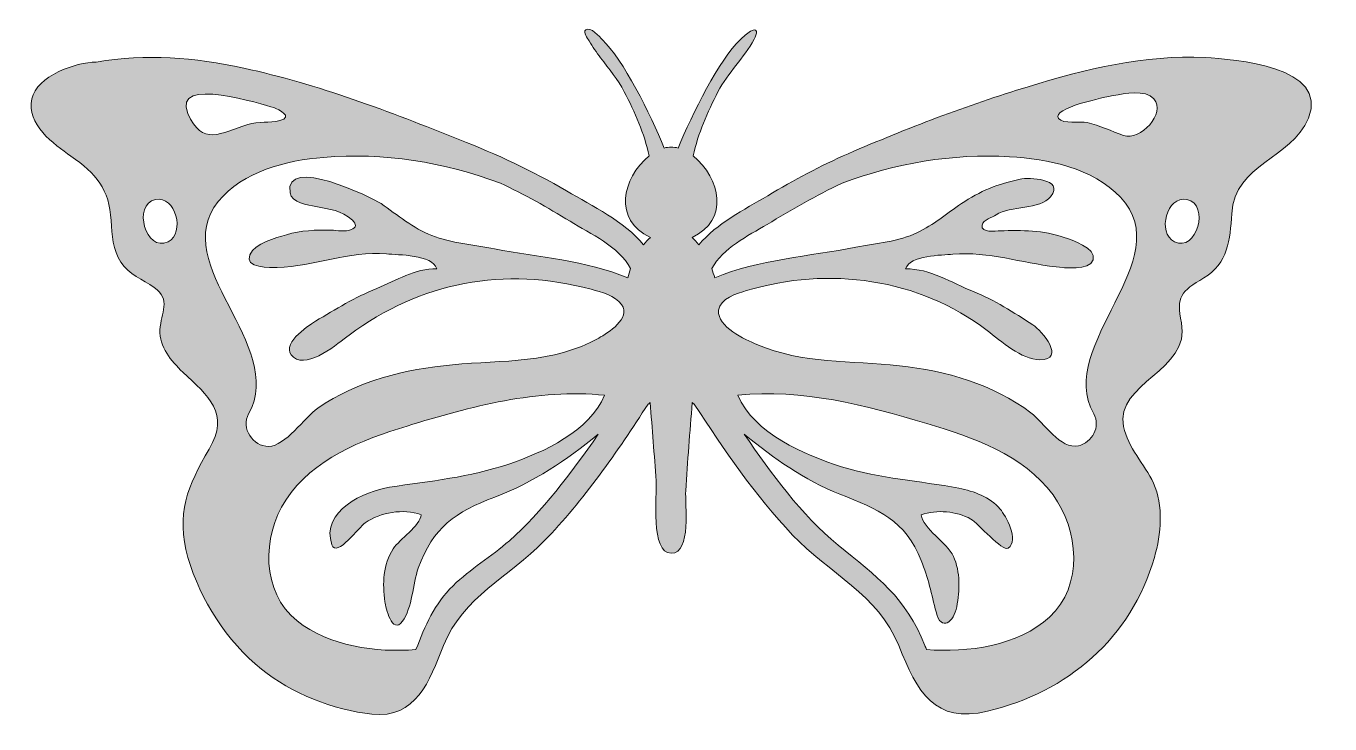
# Model space of a CAD drawing. Header units: inches. Extents: x 0 to 103, y -1 to 55.
import ezdxf

# ---------------------------------------------------------------- set-up
doc = ezdxf.new("R2010")
doc.units = ezdxf.units.IN
doc.header["$MEASUREMENT"] = 0
doc.layers.add('Layer 1', color=7, linetype='Continuous')

msp = doc.modelspace()

# ---------------------------------------------------------------- hatches: boundary and pattern name
at = {"layer": 'Layer 1', "true_color": 0xdb3d26}
h = msp.add_hatch(color=22, dxfattribs=at)
h.dxf.hatch_style = 2
edge = h.paths.add_edge_path()
edge.add_spline(control_points=[(93.16, 52.1), (88.37, 52.34), (83.67, 51.19), (79.11, 49.79), (74.28, 48.32), (69.48, 46.49), (64.85, 44.48), (62.64, 43.52), (60.52, 42.39), (58.46, 41.15), (56.57, 40.02), (54.43, 38.97), (52.99, 37.26), (52.82, 37.47), (52.64, 37.66), (52.45, 37.83), (55.41, 39.23), (54.73, 42.51), (52.53, 44.31), (52.94, 46.07), (53.68, 47.79), (54.51, 49.39), (55.3, 50.89), (56.56, 52.07), (57.38, 53.55), (57.61, 53.98), (57.71, 54.53), (57.1, 54.19), (56.79, 54.01), (56.52, 53.75), (56.26, 53.5), (54.65, 52.01), (52.42, 47.58), (51.36, 44.93), (50.99, 45.02), (50.61, 45.02), (50.23, 44.93), (49.18, 47.58), (46.95, 52.01), (45.34, 53.51), (45.16, 53.72), (44.38, 54.6), (44.02, 54.3), (43.77, 54.09), (44.18, 53.63), (44.29, 53.43), (44.56, 52.96), (44.88, 52.52), (45.2, 52.08), (45.86, 51.21), (46.57, 50.36), (47.08, 49.39), (47.92, 47.79), (48.65, 46.07), (49.06, 44.31), (46.87, 42.51), (46.19, 39.23), (49.15, 37.83), (48.95, 37.66), (48.78, 37.47), (48.61, 37.26), (47.03, 39.14), (44.58, 40.31), (42.5, 41.53), (39.78, 43.13), (36.95, 44.43), (34.02, 45.59), (28.43, 47.82), (22.79, 49.99), (16.89, 51.26), (12.97, 52.1), (9.15, 52.44), (5.19, 51.74), (3.56, 51.74), (0.46, 50.66), (0.06, 48.82), (-0.38, 46.83), (1.8, 45.23), (3.17, 44.29), (5.16, 42.91), (6.24, 41.66), (6.36, 39.17), (6.41, 38.02), (6.5, 36.87), (7.14, 35.88), (7.78, 34.9), (8.86, 34.52), (9.79, 33.87), (11.14, 32.93), (10.32, 31.86), (10.24, 30.51), (10.16, 29.19), (11.15, 28.01), (12.05, 27.16), (14.09, 25.25), (15.81, 23.89), (14.14, 21.05), (12.44, 18.16), (11.48, 15.9), (12.46, 12.47), (13.44, 9.05), (15.55, 5.84), (18.3, 3.6), (20.63, 1.71), (24.02, 0.35), (27.06, 0.03), (30.56, -0.33), (31.62, 2.66), (32.74, 5.48), (34.27, 9.33), (37.93, 10.93), (40.7, 13.75), (43.88, 16.99), (46.51, 20.83), (48.97, 24.63), (49.01, 24.62), (49.06, 24.67), (49.13, 24.75), (49.29, 22.67), (49.46, 20.6), (49.6, 18.53), (49.67, 17.42), (49.14, 12.79), (50.8, 12.79), (52.42, 12.79), (51.89, 16.72), (51.95, 17.75), (52.09, 20.08), (52.29, 22.42), (52.47, 24.75), (52.53, 24.67), (52.59, 24.62), (52.63, 24.63), (54.97, 21.01), (57.47, 17.38), (60.43, 14.24), (63.27, 11.23), (67.27, 9.49), (68.85, 5.48), (70.32, 1.78), (71.69, -0.74), (75.9, 0.27), (82.24, 1.79), (87.29, 6.04), (89.14, 12.47), (89.66, 14.29), (89.88, 16.59), (89.06, 18.36), (88.36, 19.87), (87.02, 21.17), (86.69, 22.84), (86, 26.31), (92.05, 27.28), (91.28, 31.06), (90.85, 33.15), (91.24, 33.56), (93.05, 34.63), (95, 35.79), (95.13, 37.64), (95.27, 39.72), (95.55, 43.74), (99.98, 44), (101.35, 47.3), (103.06, 51.39), (95.46, 51.97), (93.16, 52.1)], knot_values=[0, 0, 0, 0, 1, 1, 1, 2, 2, 2, 3, 3, 3, 4, 4, 4, 5, 5, 5, 6, 6, 6, 7, 7, 7, 8, 8, 8, 9, 9, 9, 10, 10, 10, 11, 11, 11, 12, 12, 12, 13, 13, 13, 14, 14, 14, 15, 15, 15, 16, 16, 16, 17, 17, 17, 18, 18, 18, 19, 19, 19, 20, 20, 20, 21, 21, 21, 22, 22, 22, 23, 23, 23, 24, 24, 24, 25, 25, 25, 26, 26, 26, 27, 27, 27, 28, 28, 28, 29, 29, 29, 30, 30, 30, 31, 31, 31, 32, 32, 32, 33, 33, 33, 34, 34, 34, 35, 35, 35, 36, 36, 36, 37, 37, 37, 38, 38, 38, 39, 39, 39, 40, 40, 40, 41, 41, 41, 42, 42, 42, 43, 43, 43, 44, 44, 44, 45, 45, 45, 46, 46, 46, 47, 47, 47, 48, 48, 48, 49, 49, 49, 50, 50, 50, 51, 51, 51, 52, 52, 52, 53, 53, 53, 54, 54, 54, 55, 55, 55, 55], degree=3, periodic=1)
edge = h.paths.add_edge_path()
edge.add_spline(control_points=[(10.88, 37.5), (9.11, 36.62), (8.03, 40.46), (9.88, 40.85), (11.49, 41.19), (12.27, 38.2), (10.88, 37.5)], knot_values=[0, 0, 0, 0, 1, 1, 1, 2, 2, 2, 2], degree=3, periodic=1)
edge = h.paths.add_edge_path()
edge.add_spline(control_points=[(12.46, 47.66), (11.16, 50.72), (18.49, 48.35), (19.26, 48.13), (19.67, 48.01), (20.85, 47.39), (19.75, 47.1), (18.92, 46.89), (18.07, 47.06), (17.22, 46.79), (15.04, 46.11), (13.58, 45.03), (12.46, 47.66)], knot_values=[0, 0, 0, 0, 1, 1, 1, 2, 2, 2, 3, 3, 3, 4, 4, 4, 4], degree=3, periodic=1)
edge = h.paths.add_edge_path()
edge.add_spline(control_points=[(23.88, 13.47), (24.25, 12.41), (26.09, 14.91), (26.51, 15.2), (27.79, 16.06), (29.49, 16.35), (30.97, 15.85), (30.85, 14.94), (29.26, 13.92), (28.75, 13.15), (27.92, 11.91), (27.89, 10.38), (28.08, 8.95), (28.14, 8.49), (28.65, 6.3), (29.48, 7.4), (30.26, 8.44), (30.29, 10.37), (30.73, 11.6), (31.89, 14.85), (33.68, 16.07), (36.8, 17.25), (39.92, 18.42), (42.44, 20.15), (45.01, 22.23), (42.81, 19.07), (40.56, 16.11), (37.96, 13.79), (36.53, 12.52), (34.86, 11.56), (33.49, 10.22), (32.02, 8.79), (31.27, 7.03), (30.55, 5.16), (27.41, 4.9), (23.65, 5.41), (21.12, 7.44), (18.26, 9.73), (18.32, 14.11), (20.22, 17.01), (22.39, 20.3), (26.24, 21.78), (29.84, 22.88), (34.88, 24.42), (40.2, 25.88), (45.52, 25.32), (44.28, 22.47), (40.74, 20.82), (37.92, 19.87), (34.76, 18.8), (31.71, 18.53), (28.46, 18.03), (26.48, 17.73), (22.95, 16.15), (23.88, 13.47)], knot_values=[0, 0, 0, 0, 1, 1, 1, 2, 2, 2, 3, 3, 3, 4, 4, 4, 5, 5, 5, 6, 6, 6, 7, 7, 7, 8, 8, 8, 9, 9, 9, 10, 10, 10, 11, 11, 11, 12, 12, 12, 13, 13, 13, 14, 14, 14, 15, 15, 15, 16, 16, 16, 17, 17, 17, 18, 18, 18, 18], degree=3, periodic=1)
edge = h.paths.add_edge_path()
edge.add_spline(control_points=[(47.35, 34.63), (44.04, 36.02), (40.27, 36.26), (36.79, 36.93), (35.18, 37.24), (33.34, 37.39), (31.81, 37.98), (30.32, 38.56), (29.09, 39.63), (27.78, 40.52), (27.05, 41.01), (20.07, 44.4), (20.56, 41.38), (20.68, 40.59), (21.99, 40.41), (22.6, 40.29), (23.7, 40.08), (24.63, 39.99), (25.51, 39.2), (25.85, 38.88), (25.83, 38.64), (25.41, 38.46), (24.94, 38.25), (24.31, 38.4), (23.8, 38.42), (22.61, 38.45), (21.42, 38.39), (20.27, 38.05), (19.42, 37.8), (17.78, 37.39), (17.37, 36.47), (16.88, 35.4), (19.05, 35.44), (19.55, 35.45), (22.5, 35.53), (25.19, 36.78), (28.21, 36.53), (29.13, 36.45), (31.85, 36.49), (32.2, 35.35), (30.45, 35.37), (29.01, 34.43), (27.45, 33.8), (25.68, 33.08), (24.2, 32.16), (22.57, 31.19), (21.93, 30.81), (19.67, 29.27), (20.84, 28.34), (22.03, 27.4), (24.37, 29.45), (25.25, 30.1), (30.94, 34.29), (37.55, 35.58), (44.44, 33.73), (45.25, 33.51), (46.34, 33.23), (46.86, 32.51), (47.63, 31.43), (45.79, 30.27), (45.05, 29.86), (41.41, 27.82), (37.45, 28.12), (33.45, 27.74), (29.67, 27.39), (25.91, 26.49), (22.76, 24.29), (21.69, 23.55), (20.19, 21.29), (18.87, 21.27), (17.6, 21.25), (16.65, 22.73), (17.27, 23.85), (20.31, 29.31), (10.82, 35.66), (14.86, 40.68), (16.8, 43.09), (20.29, 43.94), (23.22, 44.19), (27.97, 44.58), (32.79, 43.82), (37.25, 42.14), (39.15, 41.25), (40.98, 40.22), (42.77, 39.12), (44.43, 38.11), (46.61, 37.16), (47.58, 35.37), (47.49, 35.13), (47.41, 34.88), (47.35, 34.63)], knot_values=[0, 0, 0, 0, 1, 1, 1, 2, 2, 2, 3, 3, 3, 4, 4, 4, 5, 5, 5, 6, 6, 6, 7, 7, 7, 8, 8, 8, 9, 9, 9, 10, 10, 10, 11, 11, 11, 12, 12, 12, 13, 13, 13, 14, 14, 14, 15, 15, 15, 16, 16, 16, 17, 17, 17, 18, 18, 18, 19, 19, 19, 20, 20, 20, 21, 21, 21, 22, 22, 22, 23, 23, 23, 24, 24, 24, 25, 25, 25, 26, 26, 26, 27, 27, 27, 28, 28, 28, 29, 29, 29, 30, 30, 30, 30], degree=3, periodic=1)
edge = h.paths.add_edge_path()
edge.add_spline(control_points=[(80.82, 7.73), (78.32, 5.44), (74.3, 4.9), (71.05, 5.16), (71.01, 5.26), (70.97, 5.37), (70.92, 5.47), (69.47, 9.26), (67.08, 10.97), (64.05, 13.44), (61.08, 15.87), (58.76, 19.11), (56.59, 22.23), (58.98, 20.3), (61.31, 18.63), (64.18, 17.48), (67.22, 16.28), (69.37, 15.43), (70.64, 12.21), (71.17, 10.88), (71.47, 9.52), (71.81, 8.14), (72.22, 6.51), (73.23, 7.36), (73.45, 8.54), (73.7, 9.85), (73.75, 11.31), (73.19, 12.55), (72.68, 13.65), (70.77, 14.73), (70.63, 15.85), (71.9, 16.28), (73.4, 16.13), (74.57, 15.51), (75.15, 15.2), (77.06, 12.87), (77.54, 13.21), (78.42, 13.83), (77.35, 15.77), (76.9, 16.29), (76.07, 17.26), (74.83, 17.72), (73.62, 17.95), (70.47, 18.56), (67.43, 18.69), (64.32, 19.66), (61.31, 20.6), (57.4, 22.28), (56.08, 25.32), (61.16, 25.86), (66.25, 24.54), (71.07, 23.09), (74.76, 21.98), (78.69, 20.65), (81.09, 17.42), (83.13, 14.66), (83.52, 10.21), (80.82, 7.73)], knot_values=[0, 0, 0, 0, 1, 1, 1, 2, 2, 2, 3, 3, 3, 4, 4, 4, 5, 5, 5, 6, 6, 6, 7, 7, 7, 8, 8, 8, 9, 9, 9, 10, 10, 10, 11, 11, 11, 12, 12, 12, 13, 13, 13, 14, 14, 14, 15, 15, 15, 16, 16, 16, 17, 17, 17, 18, 18, 18, 19, 19, 19, 19], degree=3, periodic=1)
edge = h.paths.add_edge_path()
edge.add_spline(control_points=[(84.32, 23.85), (84.89, 22.84), (84.2, 21.57), (83.11, 21.32), (81.69, 20.98), (80.34, 23.17), (79.34, 23.93), (76.31, 26.22), (72.63, 27.25), (68.9, 27.67), (65.03, 28.1), (61.27, 27.78), (57.6, 29.35), (56.66, 29.75), (54.44, 30.74), (54.56, 32.06), (54.65, 32.99), (56.05, 33.4), (56.78, 33.62), (63.29, 35.58), (70.44, 34.6), (75.86, 30.47), (76.96, 29.62), (78.58, 28.15), (80.05, 28.14), (82.14, 28.12), (80.23, 30.43), (79.49, 30.91), (77.96, 31.89), (76.46, 32.87), (74.77, 33.55), (73.03, 34.24), (71.33, 35.38), (69.4, 35.35), (69.73, 36.43), (72.27, 36.43), (73.14, 36.5), (76.02, 36.75), (78.52, 35.82), (81.33, 35.5), (81.9, 35.44), (84.02, 35.19), (84.27, 36.06), (84.54, 37.02), (82.55, 37.64), (81.98, 37.84), (80.34, 38.42), (78.61, 38.42), (76.89, 38.36), (76.56, 38.35), (75.34, 38.16), (75.47, 38.82), (75.55, 39.23), (76.27, 39.44), (76.57, 39.63), (77.72, 40.37), (80.07, 40.04), (80.9, 41.07), (82.07, 42.53), (79.12, 42.6), (78.48, 42.46), (76.76, 42.1), (75.28, 41.51), (73.82, 40.52), (72.67, 39.73), (71.59, 38.82), (70.33, 38.22), (68.86, 37.51), (67.05, 37.37), (65.46, 37.06), (61.77, 36.34), (57.75, 36.1), (54.25, 34.63), (54.18, 34.88), (54.1, 35.13), (54.02, 35.37), (54.91, 37.02), (56.86, 37.95), (58.41, 38.87), (60.35, 40.03), (62.3, 41.17), (64.35, 42.14), (68.57, 43.73), (73.12, 44.5), (77.63, 44.24), (80.7, 44.06), (84.22, 43.36), (86.44, 41.02), (91.14, 36.07), (81.26, 29.36), (84.32, 23.85)], knot_values=[0, 0, 0, 0, 1, 1, 1, 2, 2, 2, 3, 3, 3, 4, 4, 4, 5, 5, 5, 6, 6, 6, 7, 7, 7, 8, 8, 8, 9, 9, 9, 10, 10, 10, 11, 11, 11, 12, 12, 12, 13, 13, 13, 14, 14, 14, 15, 15, 15, 16, 16, 16, 17, 17, 17, 18, 18, 18, 19, 19, 19, 20, 20, 20, 21, 21, 21, 22, 22, 22, 23, 23, 23, 24, 24, 24, 25, 25, 25, 26, 26, 26, 27, 27, 27, 28, 28, 28, 29, 29, 29, 30, 30, 30, 30], degree=3, periodic=1)
edge = h.paths.add_edge_path()
edge.add_spline(control_points=[(86.69, 45.92), (85.72, 46.26), (84.8, 46.72), (83.79, 46.95), (83.26, 47.06), (81.89, 46.81), (81.53, 47.28), (80.92, 48.09), (85.28, 48.98), (85.9, 49.09), (86.77, 49.25), (88.4, 49.59), (89.09, 48.83), (90.13, 47.69), (87.98, 45.47), (86.69, 45.92)], knot_values=[0, 0, 0, 0, 1, 1, 1, 2, 2, 2, 3, 3, 3, 4, 4, 4, 5, 5, 5, 5], degree=3, periodic=1)
edge = h.paths.add_edge_path()
edge.add_spline(control_points=[(90.72, 37.5), (89.33, 38.2), (90.11, 41.19), (91.72, 40.85), (93.56, 40.46), (92.49, 36.62), (90.72, 37.5)], knot_values=[0, 0, 0, 0, 1, 1, 1, 2, 2, 2, 2], degree=3, periodic=1)

# ---------------------------------------------------------------- linework, layer by layer
at = {"layer": 'Layer 1', "lineweight": 0}
for points, knots in [([(93.16, 52.1), (88.37, 52.34), (83.67, 51.19), (79.11, 49.79), (74.28, 48.32), (69.48, 46.49), (64.85, 44.48), (62.64, 43.52), (60.52, 42.39), (58.46, 41.15), (56.57, 40.02), (54.43, 38.97), (52.99, 37.26), (52.82, 37.47), (52.64, 37.66), (52.45, 37.83), (55.41, 39.23), (54.73, 42.51), (52.53, 44.31), (52.94, 46.07), (53.68, 47.79), (54.51, 49.39), (55.3, 50.89), (56.56, 52.07), (57.38, 53.55), (57.61, 53.98), (57.71, 54.53), (57.1, 54.19), (56.79, 54.01), (56.52, 53.75), (56.26, 53.5), (54.65, 52.01), (52.42, 47.58), (51.36, 44.93), (50.99, 45.02), (50.61, 45.02), (50.23, 44.93), (49.18, 47.58), (46.95, 52.01), (45.34, 53.51), (45.16, 53.72), (44.38, 54.6), (44.02, 54.3), (43.77, 54.09), (44.18, 53.63), (44.29, 53.43), (44.56, 52.96), (44.88, 52.52), (45.2, 52.08), (45.86, 51.21), (46.57, 50.36), (47.08, 49.39), (47.92, 47.79), (48.65, 46.07), (49.06, 44.31), (46.87, 42.51), (46.19, 39.23), (49.15, 37.83), (48.95, 37.66), (48.78, 37.47), (48.61, 37.26), (47.03, 39.14), (44.58, 40.31), (42.5, 41.53), (39.78, 43.13), (36.95, 44.43), (34.02, 45.59), (28.43, 47.82), (22.79, 49.99), (16.89, 51.26), (12.97, 52.1), (9.15, 52.44), (5.19, 51.74), (3.56, 51.74), (0.46, 50.66), (0.06, 48.82), (-0.38, 46.83), (1.8, 45.23), (3.17, 44.29), (5.16, 42.91), (6.24, 41.66), (6.36, 39.17), (6.41, 38.02), (6.5, 36.87), (7.14, 35.88), (7.78, 34.9), (8.86, 34.52), (9.79, 33.87), (11.14, 32.93), (10.32, 31.86), (10.24, 30.51), (10.16, 29.19), (11.15, 28.01), (12.05, 27.16), (14.09, 25.25), (15.81, 23.89), (14.14, 21.05), (12.44, 18.16), (11.48, 15.9), (12.46, 12.47), (13.44, 9.05), (15.55, 5.84), (18.3, 3.6), (20.63, 1.71), (24.02, 0.35), (27.06, 0.03), (30.56, -0.33), (31.62, 2.66), (32.74, 5.48), (34.27, 9.33), (37.93, 10.93), (40.7, 13.75), (43.88, 16.99), (46.51, 20.83), (48.97, 24.63), (49.01, 24.62), (49.06, 24.67), (49.13, 24.75), (49.29, 22.67), (49.46, 20.6), (49.6, 18.53), (49.67, 17.42), (49.14, 12.79), (50.8, 12.79), (52.42, 12.79), (51.89, 16.72), (51.95, 17.75), (52.09, 20.08), (52.29, 22.42), (52.47, 24.75), (52.53, 24.67), (52.59, 24.62), (52.63, 24.63), (54.97, 21.01), (57.47, 17.38), (60.43, 14.24), (63.27, 11.23), (67.27, 9.49), (68.85, 5.48), (70.32, 1.78), (71.69, -0.74), (75.9, 0.27), (82.24, 1.79), (87.29, 6.04), (89.14, 12.47), (89.66, 14.29), (89.88, 16.59), (89.06, 18.36), (88.36, 19.87), (87.02, 21.17), (86.69, 22.84), (86, 26.31), (92.05, 27.28), (91.28, 31.06), (90.85, 33.15), (91.24, 33.56), (93.05, 34.63), (95, 35.79), (95.13, 37.64), (95.27, 39.72), (95.55, 43.74), (99.98, 44), (101.35, 47.3), (103.06, 51.39), (95.46, 51.97), (93.16, 52.1)], [0, 0, 0, 0, 1, 1, 1, 2, 2, 2, 3, 3, 3, 4, 4, 4, 5, 5, 5, 6, 6, 6, 7, 7, 7, 8, 8, 8, 9, 9, 9, 10, 10, 10, 11, 11, 11, 12, 12, 12, 13, 13, 13, 14, 14, 14, 15, 15, 15, 16, 16, 16, 17, 17, 17, 18, 18, 18, 19, 19, 19, 20, 20, 20, 21, 21, 21, 22, 22, 22, 23, 23, 23, 24, 24, 24, 25, 25, 25, 26, 26, 26, 27, 27, 27, 28, 28, 28, 29, 29, 29, 30, 30, 30, 31, 31, 31, 32, 32, 32, 33, 33, 33, 34, 34, 34, 35, 35, 35, 36, 36, 36, 37, 37, 37, 38, 38, 38, 39, 39, 39, 40, 40, 40, 41, 41, 41, 42, 42, 42, 43, 43, 43, 44, 44, 44, 45, 45, 45, 46, 46, 46, 47, 47, 47, 48, 48, 48, 49, 49, 49, 50, 50, 50, 51, 51, 51, 52, 52, 52, 53, 53, 53, 54, 54, 54, 55, 55, 55, 55]), ([(12.46, 47.66), (11.16, 50.72), (18.49, 48.35), (19.26, 48.13), (19.67, 48.01), (20.85, 47.39), (19.75, 47.1), (18.92, 46.89), (18.07, 47.06), (17.22, 46.79), (15.04, 46.11), (13.58, 45.03), (12.46, 47.66)], [0, 0, 0, 0, 1, 1, 1, 2, 2, 2, 3, 3, 3, 4, 4, 4, 4]), ([(86.69, 45.92), (85.72, 46.26), (84.8, 46.72), (83.79, 46.95), (83.26, 47.06), (81.89, 46.81), (81.53, 47.28), (80.92, 48.09), (85.28, 48.98), (85.9, 49.09), (86.77, 49.25), (88.4, 49.59), (89.09, 48.83), (90.13, 47.69), (87.98, 45.47), (86.69, 45.92)], [0, 0, 0, 0, 1, 1, 1, 2, 2, 2, 3, 3, 3, 4, 4, 4, 5, 5, 5, 5]), ([(47.35, 34.63), (44.04, 36.02), (40.27, 36.26), (36.79, 36.93), (35.18, 37.24), (33.34, 37.39), (31.81, 37.98), (30.32, 38.56), (29.09, 39.63), (27.78, 40.52), (27.05, 41.01), (20.07, 44.4), (20.56, 41.38), (20.68, 40.59), (21.99, 40.41), (22.6, 40.29), (23.7, 40.08), (24.63, 39.99), (25.51, 39.2), (25.85, 38.88), (25.83, 38.64), (25.41, 38.46), (24.94, 38.25), (24.31, 38.4), (23.8, 38.42), (22.61, 38.45), (21.42, 38.39), (20.27, 38.05), (19.42, 37.8), (17.78, 37.39), (17.37, 36.47), (16.88, 35.4), (19.05, 35.44), (19.55, 35.45), (22.5, 35.53), (25.19, 36.78), (28.21, 36.53), (29.13, 36.45), (31.85, 36.49), (32.2, 35.35), (30.45, 35.37), (29.01, 34.43), (27.45, 33.8), (25.68, 33.08), (24.2, 32.16), (22.57, 31.19), (21.93, 30.81), (19.67, 29.27), (20.84, 28.34), (22.03, 27.4), (24.37, 29.45), (25.25, 30.1), (30.94, 34.29), (37.55, 35.58), (44.44, 33.73), (45.25, 33.51), (46.34, 33.23), (46.86, 32.51), (47.63, 31.43), (45.79, 30.27), (45.05, 29.86), (41.41, 27.82), (37.45, 28.12), (33.45, 27.74), (29.67, 27.39), (25.91, 26.49), (22.76, 24.29), (21.69, 23.55), (20.19, 21.29), (18.87, 21.27), (17.6, 21.25), (16.65, 22.73), (17.27, 23.85), (20.31, 29.31), (10.82, 35.66), (14.86, 40.68), (16.8, 43.09), (20.29, 43.94), (23.22, 44.19), (27.97, 44.58), (32.79, 43.82), (37.25, 42.14), (39.15, 41.25), (40.98, 40.22), (42.77, 39.12), (44.43, 38.11), (46.61, 37.16), (47.58, 35.37), (47.49, 35.13), (47.41, 34.88), (47.35, 34.63)], [0, 0, 0, 0, 1, 1, 1, 2, 2, 2, 3, 3, 3, 4, 4, 4, 5, 5, 5, 6, 6, 6, 7, 7, 7, 8, 8, 8, 9, 9, 9, 10, 10, 10, 11, 11, 11, 12, 12, 12, 13, 13, 13, 14, 14, 14, 15, 15, 15, 16, 16, 16, 17, 17, 17, 18, 18, 18, 19, 19, 19, 20, 20, 20, 21, 21, 21, 22, 22, 22, 23, 23, 23, 24, 24, 24, 25, 25, 25, 26, 26, 26, 27, 27, 27, 28, 28, 28, 29, 29, 29, 30, 30, 30, 30]), ([(84.32, 23.85), (84.89, 22.84), (84.2, 21.57), (83.11, 21.32), (81.69, 20.98), (80.34, 23.17), (79.34, 23.93), (76.31, 26.22), (72.63, 27.25), (68.9, 27.67), (65.03, 28.1), (61.27, 27.78), (57.6, 29.35), (56.66, 29.75), (54.44, 30.74), (54.56, 32.06), (54.65, 32.99), (56.05, 33.4), (56.78, 33.62), (63.29, 35.58), (70.44, 34.6), (75.86, 30.47), (76.96, 29.62), (78.58, 28.15), (80.05, 28.14), (82.14, 28.12), (80.23, 30.43), (79.49, 30.91), (77.96, 31.89), (76.46, 32.87), (74.77, 33.55), (73.03, 34.24), (71.33, 35.38), (69.4, 35.35), (69.73, 36.43), (72.27, 36.43), (73.14, 36.5), (76.02, 36.75), (78.52, 35.82), (81.33, 35.5), (81.9, 35.44), (84.02, 35.19), (84.27, 36.06), (84.54, 37.02), (82.55, 37.64), (81.98, 37.84), (80.34, 38.42), (78.61, 38.42), (76.89, 38.36), (76.56, 38.35), (75.34, 38.16), (75.47, 38.82), (75.55, 39.23), (76.27, 39.44), (76.57, 39.63), (77.72, 40.37), (80.07, 40.04), (80.9, 41.07), (82.07, 42.53), (79.12, 42.6), (78.48, 42.46), (76.76, 42.1), (75.28, 41.51), (73.82, 40.52), (72.67, 39.73), (71.59, 38.82), (70.33, 38.22), (68.86, 37.51), (67.05, 37.37), (65.46, 37.06), (61.77, 36.34), (57.75, 36.1), (54.25, 34.63), (54.18, 34.88), (54.1, 35.13), (54.02, 35.37), (54.91, 37.02), (56.86, 37.95), (58.41, 38.87), (60.35, 40.03), (62.3, 41.17), (64.35, 42.14), (68.57, 43.73), (73.12, 44.5), (77.63, 44.24), (80.7, 44.06), (84.22, 43.36), (86.44, 41.02), (91.14, 36.07), (81.26, 29.36), (84.32, 23.85)], [0, 0, 0, 0, 1, 1, 1, 2, 2, 2, 3, 3, 3, 4, 4, 4, 5, 5, 5, 6, 6, 6, 7, 7, 7, 8, 8, 8, 9, 9, 9, 10, 10, 10, 11, 11, 11, 12, 12, 12, 13, 13, 13, 14, 14, 14, 15, 15, 15, 16, 16, 16, 17, 17, 17, 18, 18, 18, 19, 19, 19, 20, 20, 20, 21, 21, 21, 22, 22, 22, 23, 23, 23, 24, 24, 24, 25, 25, 25, 26, 26, 26, 27, 27, 27, 28, 28, 28, 29, 29, 29, 30, 30, 30, 30]), ([(10.88, 37.5), (9.11, 36.62), (8.03, 40.46), (9.88, 40.85), (11.49, 41.19), (12.27, 38.2), (10.88, 37.5)], [0, 0, 0, 0, 1, 1, 1, 2, 2, 2, 2]), ([(90.72, 37.5), (89.33, 38.2), (90.11, 41.19), (91.72, 40.85), (93.56, 40.46), (92.49, 36.62), (90.72, 37.5)], [0, 0, 0, 0, 1, 1, 1, 2, 2, 2, 2]), ([(23.88, 13.47), (24.25, 12.41), (26.09, 14.91), (26.51, 15.2), (27.79, 16.06), (29.49, 16.35), (30.97, 15.85), (30.85, 14.94), (29.26, 13.92), (28.75, 13.15), (27.92, 11.91), (27.89, 10.38), (28.08, 8.95), (28.14, 8.49), (28.65, 6.3), (29.48, 7.4), (30.26, 8.44), (30.29, 10.37), (30.73, 11.6), (31.89, 14.85), (33.68, 16.07), (36.8, 17.25), (39.92, 18.42), (42.44, 20.15), (45.01, 22.23), (42.81, 19.07), (40.56, 16.11), (37.96, 13.79), (36.53, 12.52), (34.86, 11.56), (33.49, 10.22), (32.02, 8.79), (31.27, 7.03), (30.55, 5.16), (27.41, 4.9), (23.65, 5.41), (21.12, 7.44), (18.26, 9.73), (18.32, 14.11), (20.22, 17.01), (22.39, 20.3), (26.24, 21.78), (29.84, 22.88), (34.88, 24.42), (40.2, 25.88), (45.52, 25.32), (44.28, 22.47), (40.74, 20.82), (37.92, 19.87), (34.76, 18.8), (31.71, 18.53), (28.46, 18.03), (26.48, 17.73), (22.95, 16.15), (23.88, 13.47)], [0, 0, 0, 0, 1, 1, 1, 2, 2, 2, 3, 3, 3, 4, 4, 4, 5, 5, 5, 6, 6, 6, 7, 7, 7, 8, 8, 8, 9, 9, 9, 10, 10, 10, 11, 11, 11, 12, 12, 12, 13, 13, 13, 14, 14, 14, 15, 15, 15, 16, 16, 16, 17, 17, 17, 18, 18, 18, 18]), ([(80.82, 7.73), (78.32, 5.44), (74.3, 4.9), (71.05, 5.16), (71.01, 5.26), (70.97, 5.37), (70.92, 5.47), (69.47, 9.26), (67.08, 10.97), (64.05, 13.44), (61.08, 15.87), (58.76, 19.11), (56.59, 22.23), (58.98, 20.3), (61.31, 18.63), (64.18, 17.48), (67.22, 16.28), (69.37, 15.43), (70.64, 12.21), (71.17, 10.88), (71.47, 9.52), (71.81, 8.14), (72.22, 6.51), (73.23, 7.36), (73.45, 8.54), (73.7, 9.85), (73.75, 11.31), (73.19, 12.55), (72.68, 13.65), (70.77, 14.73), (70.63, 15.85), (71.9, 16.28), (73.4, 16.13), (74.57, 15.51), (75.15, 15.2), (77.06, 12.87), (77.54, 13.21), (78.42, 13.83), (77.35, 15.77), (76.9, 16.29), (76.07, 17.26), (74.83, 17.72), (73.62, 17.95), (70.47, 18.56), (67.43, 18.69), (64.32, 19.66), (61.31, 20.6), (57.4, 22.28), (56.08, 25.32), (61.16, 25.86), (66.25, 24.54), (71.07, 23.09), (74.76, 21.98), (78.69, 20.65), (81.09, 17.42), (83.13, 14.66), (83.52, 10.21), (80.82, 7.73)], [0, 0, 0, 0, 1, 1, 1, 2, 2, 2, 3, 3, 3, 4, 4, 4, 5, 5, 5, 6, 6, 6, 7, 7, 7, 8, 8, 8, 9, 9, 9, 10, 10, 10, 11, 11, 11, 12, 12, 12, 13, 13, 13, 14, 14, 14, 15, 15, 15, 16, 16, 16, 17, 17, 17, 18, 18, 18, 19, 19, 19, 19])]:
    msp.add_open_spline(points, degree=3, knots=knots, dxfattribs=at)

doc.saveas('drawing.dxf')
